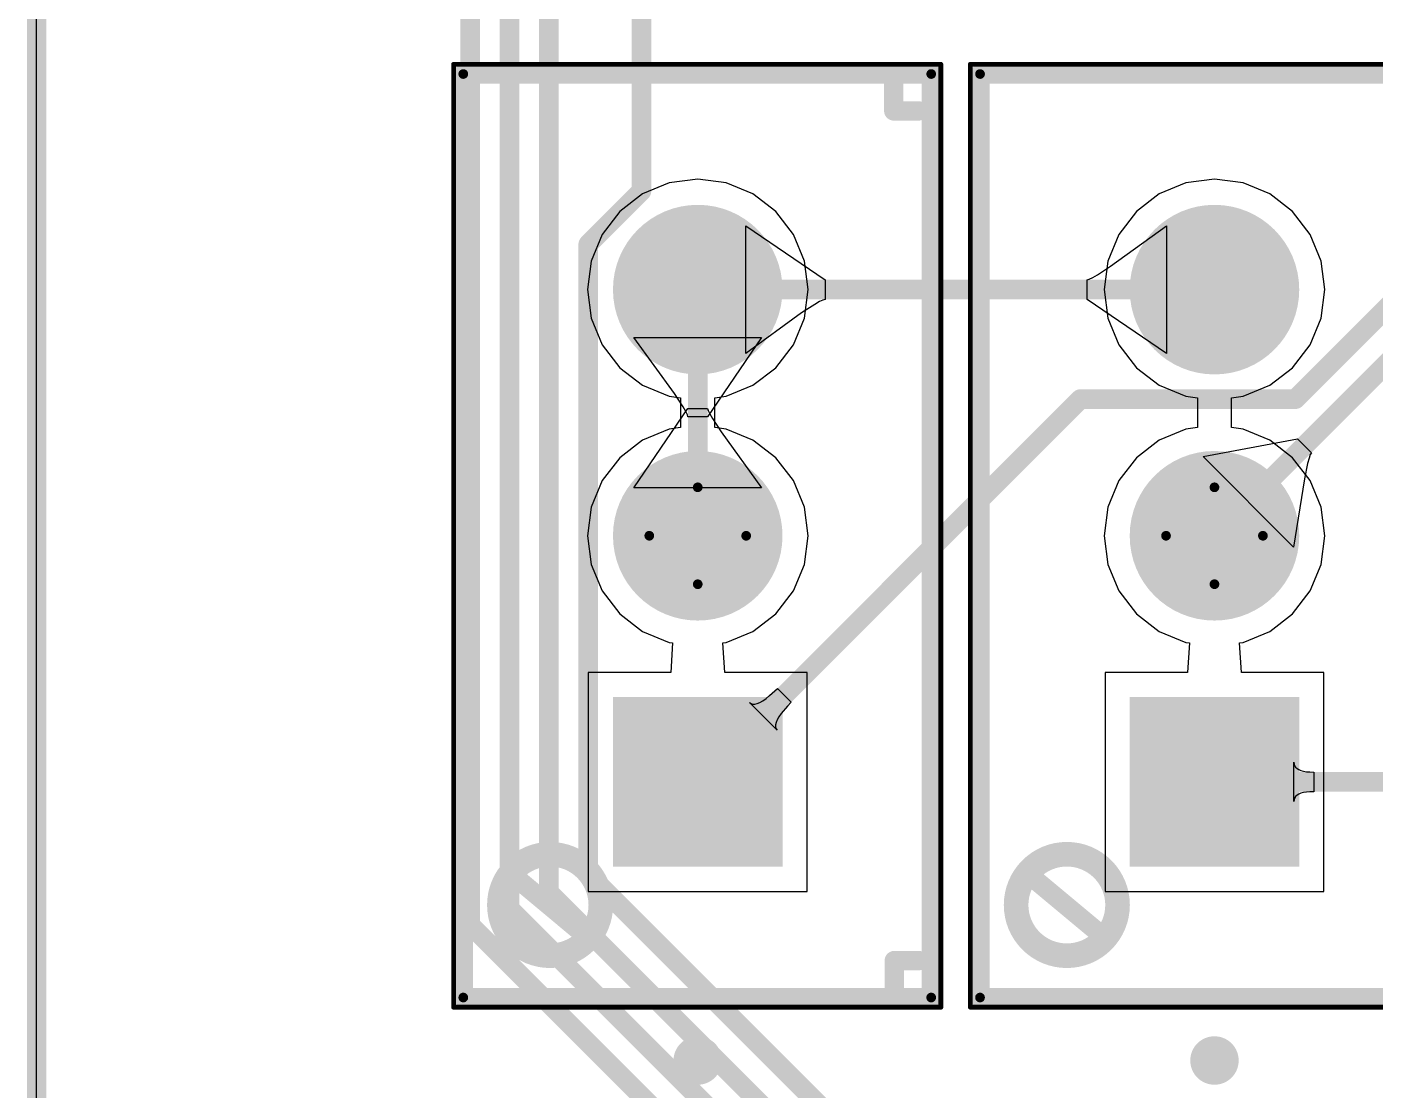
# Model space of a CAD drawing. Header units: inches. Extents: x -0.01 to 3.94, y -0.06 to 4.68.
# Drawn here: x -0.004 to 0.544, y 2.701 to 3.133 of the extents above; entities that cross this region are included whole.
import ezdxf

# ---------------------------------------------------------------- set-up
doc = ezdxf.new("R2010")
doc.units = ezdxf.units.IN
doc.header["$MEASUREMENT"] = 0
for name, color, linetype in [('Board outline', 6, 'Continuous'), ('Bottom Layer', 5, 'Continuous'), ('Bottom Solder', 6, 'Continuous'), ('Int1 -GND)', 16, 'Continuous'), ('Int2 -PWR)', 76, 'Continuous'), ('Multi-Layer', 9, 'Continuous'), ('Pad Holes', 156, 'Continuous'), ('Top 3D Body', 56, 'Continuous'), ('Top Courtyard', 56, 'Continuous'), ('Top Layer', 1, 'Continuous'), ('Top Overlay', 2, 'Continuous'), ('Top Solder', 216, 'Continuous')]:
    doc.layers.add(name, color=color, linetype=linetype)

# ---------------------------------------------------------------- blocks, each defined once
blk = doc.blocks.new('F9540903_09ED_4909_856A_DED10E64451E_482')
at = {"layer": 'Bottom Layer'}
blk.add_hatch(color=5, dxfattribs=at).paths.add_polyline_path([(-0.1324805, 0.0324796), (-0.0675199, 0.0324796), (-0.0675199, -0.032481), (-0.1324805, -0.032481)])
h = blk.add_hatch(color=5, dxfattribs=at)
edge = h.paths.add_edge_path()
edge.add_arc((-2e-07, -7e-07), 0.0324803, 0, 360)
h = blk.add_hatch(color=5, dxfattribs=at)
edge = h.paths.add_edge_path()
edge.add_arc((0.0999998, -7e-07), 0.0324803, 0, 360)
at = {"layer": 'Bottom Solder'}
blk.add_hatch(color=6, dxfattribs=at).paths.add_polyline_path([(-0.134449, 0.0344481), (-0.0655514, 0.0344481), (-0.0655514, -0.0344495), (-0.134449, -0.0344495)])
h = blk.add_hatch(color=6, dxfattribs=at)
edge = h.paths.add_edge_path()
edge.add_arc((-2e-07, -7e-07), 0.0344488, 0, 360)
h = blk.add_hatch(color=6, dxfattribs=at)
edge = h.paths.add_edge_path()
edge.add_arc((0.0999998, -7e-07), 0.0344488, 0, 360)
at = {"layer": 'Int1 -GND)'}
blk.add_hatch(color=7, dxfattribs=at).paths.add_polyline_path([(-0.1324805, 0.0324796), (-0.0675199, 0.0324796), (-0.0675199, -0.032481), (-0.1324805, -0.032481)])
h = blk.add_hatch(color=7, dxfattribs=at)
edge = h.paths.add_edge_path()
edge.add_arc((-2e-07, -7e-07), 0.0324803, 0, 360)
h = blk.add_hatch(color=7, dxfattribs=at)
edge = h.paths.add_edge_path()
edge.add_arc((0.0999998, -7e-07), 0.0324803, 0, 360)
at = {"layer": 'Int2 -PWR)'}
blk.add_hatch(color=7, dxfattribs=at).paths.add_polyline_path([(-0.1324805, 0.0324796), (-0.0675199, 0.0324796), (-0.0675199, -0.032481), (-0.1324805, -0.032481)])
h = blk.add_hatch(color=7, dxfattribs=at)
edge = h.paths.add_edge_path()
edge.add_arc((-2e-07, -7e-07), 0.0324803, 0, 360)
h = blk.add_hatch(color=7, dxfattribs=at)
edge = h.paths.add_edge_path()
edge.add_arc((0.0999998, -7e-07), 0.0324803, 0, 360)
at = {"layer": 'Multi-Layer'}
blk.add_hatch(color=9, dxfattribs=at).paths.add_polyline_path([(-0.1324805, 0.0324796), (-0.0675199, 0.0324796), (-0.0675199, -0.032481), (-0.1324805, -0.032481)])
h = blk.add_hatch(color=9, dxfattribs=at)
edge = h.paths.add_edge_path()
edge.add_arc((-2e-07, -7e-07), 0.0324803, 0, 360)
h = blk.add_hatch(color=9, dxfattribs=at)
edge = h.paths.add_edge_path()
edge.add_arc((0.0999998, -7e-07), 0.0324803, 0, 360)
at = {"layer": 'Pad Holes'}
h = blk.add_hatch(color=7, dxfattribs=at)
edge = h.paths.add_edge_path()
edge.add_arc((-0.1000002, -7e-07), 0.015748, 0, 360)
h = blk.add_hatch(color=7, dxfattribs=at)
edge = h.paths.add_edge_path()
edge.add_arc((-2e-07, -7e-07), 0.015748, 0, 360)
h = blk.add_hatch(color=7, dxfattribs=at)
edge = h.paths.add_edge_path()
edge.add_arc((0.0999998, -7e-07), 0.015748, 0, 360)
at = {"layer": 'Top Layer'}
blk.add_hatch(color=1, dxfattribs=at).paths.add_polyline_path([(-0.1324805, 0.0324796), (-0.0675199, 0.0324796), (-0.0675199, -0.032481), (-0.1324805, -0.032481)])
h = blk.add_hatch(color=1, dxfattribs=at)
edge = h.paths.add_edge_path()
edge.add_arc((-2e-07, -7e-07), 0.0324803, 0, 360)
h = blk.add_hatch(color=1, dxfattribs=at)
edge = h.paths.add_edge_path()
edge.add_arc((0.0999998, -7e-07), 0.0324803, 0, 360)
at = {"layer": 'Top Solder'}
blk.add_hatch(color=216, dxfattribs=at).paths.add_polyline_path([(-0.134449, 0.0344481), (-0.0655514, 0.0344481), (-0.0655514, -0.0344495), (-0.134449, -0.0344495)])
h = blk.add_hatch(color=216, dxfattribs=at)
edge = h.paths.add_edge_path()
edge.add_arc((-2e-07, -7e-07), 0.0344488, 0, 360)
h = blk.add_hatch(color=216, dxfattribs=at)
edge = h.paths.add_edge_path()
edge.add_arc((0.0999998, -7e-07), 0.0344488, 0, 360)
at = {"layer": 'Top 3D Body'}
for points in [[(-0.1875982, 0.0952753, 0.003937, 0.003937, 0), (0.1875978, 0.0952753, 0.003937, 0.003937, 0)], [(-0.1875982, 0.0952753, 0.003937, 0.003937, 0), (-0.1875982, -0.0948827, 0.003937, 0.003937, 0)], [(0.1875978, 0.0952753, 0.003937, 0.003937, 0), (0.1875978, -0.0948827, 0.003937, 0.003937, 0)], [(-0.1875982, -0.0948827, 0.003937, 0.003937, 0), (0.1875978, -0.0948827, 0.003937, 0.003937, 0)]]:
    blk.add_lwpolyline(points, format="xyseb", dxfattribs=at)
for points in [[(-0.1885824, 0.0952753, 0.0019685, 0.0019685, 1), (-0.186614, 0.0952753, 0.0019685, 0.0019685, 1)], [(-0.1885824, 0.0952753, 0.0019685, 0.0019685, 1), (-0.186614, 0.0952753, 0.0019685, 0.0019685, 1)], [(0.1866136, 0.0952753, 0.0019685, 0.0019685, 1), (0.188582, 0.0952753, 0.0019685, 0.0019685, 1)], [(0.1866136, 0.0952753, 0.0019685, 0.0019685, 1), (0.188582, 0.0952753, 0.0019685, 0.0019685, 1)], [(-0.1885824, -0.0948827, 0.0019685, 0.0019685, 1), (-0.186614, -0.0948827, 0.0019685, 0.0019685, 1)], [(-0.1885824, -0.0948827, 0.0019685, 0.0019685, 1), (-0.186614, -0.0948827, 0.0019685, 0.0019685, 1)], [(0.1866136, -0.0948827, 0.0019685, 0.0019685, 1), (0.188582, -0.0948827, 0.0019685, 0.0019685, 1)], [(0.1866136, -0.0948827, 0.0019685, 0.0019685, 1), (0.188582, -0.0948827, 0.0019685, 0.0019685, 1)]]:
    blk.add_lwpolyline(points, format="xyseb", close=True, dxfattribs=at)
at = {"layer": 'Top Courtyard'}
for points in [[(-0.1915362, 0.0992133, 0.0019685, 0.0019685, 0), (0.1915358, 0.0992133, 0.0019685, 0.0019685, 0)], [(-0.1915362, 0.0992133, 0.0019685, 0.0019685, 0), (-0.1915362, -0.0988187, 0.0019685, 0.0019685, 0)], [(0.1915358, 0.0992133, 0.0019685, 0.0019685, 0), (0.1915358, -0.0988187, 0.0019685, 0.0019685, 0)], [(-2e-07, 0.0196853, 0.003937, 0.003937, 0), (-2e-07, -0.0196847, 0.003937, 0.003937, 0)], [(-0.0196842, -7e-07, 0.003937, 0.003937, 0), (0.0196858, -7e-07, 0.003937, 0.003937, 0)], [(-0.1915362, -0.0988187, 0.0019685, 0.0019685, 0), (0.1915358, -0.0988187, 0.0019685, 0.0019685, 0)]]:
    blk.add_lwpolyline(points, format="xyseb", dxfattribs=at)
for points in [[(-0.1920283, 0.0992133, 0.0009842, 0.0009842, 1), (-0.1910441, 0.0992133, 0.0009842, 0.0009842, 1)], [(-0.1920283, 0.0992133, 0.0009842, 0.0009842, 1), (-0.1910441, 0.0992133, 0.0009842, 0.0009842, 1)], [(0.1910437, 0.0992133, 0.0009842, 0.0009842, 1), (0.1920279, 0.0992133, 0.0009842, 0.0009842, 1)], [(0.1910437, 0.0992133, 0.0009842, 0.0009842, 1), (0.1920279, 0.0992133, 0.0009842, 0.0009842, 1)], [(-0.0009844, 0.0196853, 0.0019685, 0.0019685, 1), (0.000984, 0.0196853, 0.0019685, 0.0019685, 1)], [(-0.0206684, -7e-07, 0.0019685, 0.0019685, 1), (-0.0187, -7e-07, 0.0019685, 0.0019685, 1)], [(0.0187016, -7e-07, 0.0019685, 0.0019685, 1), (0.02067, -7e-07, 0.0019685, 0.0019685, 1)], [(-0.0009844, -0.0196847, 0.0019685, 0.0019685, 1), (0.000984, -0.0196847, 0.0019685, 0.0019685, 1)], [(-0.1920283, -0.0988187, 0.0009842, 0.0009842, 1), (-0.1910441, -0.0988187, 0.0009842, 0.0009842, 1)], [(-0.1920283, -0.0988187, 0.0009842, 0.0009842, 1), (-0.1910441, -0.0988187, 0.0009842, 0.0009842, 1)], [(0.1910437, -0.0988187, 0.0009842, 0.0009842, 1), (0.1920279, -0.0988187, 0.0009842, 0.0009842, 1)], [(0.1910437, -0.0988187, 0.0009842, 0.0009842, 1), (0.1920279, -0.0988187, 0.0009842, 0.0009842, 1)]]:
    blk.add_lwpolyline(points, format="xyseb", close=True, dxfattribs=at)
at = {"layer": 'Top Overlay'}
for points in [[(-0.1875982, 0.0952753, 0.007874, 0.007874, 0), (-0.1875982, -0.0948827, 0.007874, 0.007874, 0)], [(-0.1875982, 0.0952753, 0.007874, 0.007874, 0), (0.1875978, 0.0952753, 0.007874, 0.007874, 0)], [(0.1875978, 0.0952753, 0.007874, 0.007874, 0), (0.1875978, -0.0946847, 0.007874, 0.007874, 0)], [(-0.1380002, 0.0749993, 0.007874, 0.007874, 0), (-0.1630002, 0.0449993, 0.007874, 0.007874, 0)], [(-0.1875982, -0.0798827, 0.007874, 0.007874, 0), (-0.1725982, -0.0798827, 0.007874, 0.007874, 0)], [(-0.1875982, -0.0798827, 0.007874, 0.007874, 0), (-0.1875982, -0.0948827, 0.007874, 0.007874, 0)], [(-0.1725982, -0.0798827, 0.007874, 0.007874, 0), (-0.1725982, -0.0898827, 0.007874, 0.007874, 0)], [(0.1725978, -0.0796847, 0.007874, 0.007874, 0), (0.1725978, -0.0896847, 0.007874, 0.007874, 0)], [(0.1725978, -0.0796847, 0.007874, 0.007874, 0), (0.1875978, -0.0796847, 0.007874, 0.007874, 0)], [(0.1875978, -0.0796847, 0.007874, 0.007874, 0), (0.1875978, -0.0946847, 0.007874, 0.007874, 0)], [(-0.1875982, -0.0948827, 0.007874, 0.007874, 0), (0.1875978, -0.0948827, 0.007874, 0.007874, 0)]]:
    blk.add_lwpolyline(points, format="xyseb", dxfattribs=at)
for points in [[(-0.1895667, 0.0952753, 0.003937, 0.003937, 1), (-0.1856297, 0.0952753, 0.003937, 0.003937, 1)], [(-0.1895667, 0.0952753, 0.003937, 0.003937, 1), (-0.1856297, 0.0952753, 0.003937, 0.003937, 1)], [(0.1856293, 0.0952753, 0.003937, 0.003937, 1), (0.1895663, 0.0952753, 0.003937, 0.003937, 1)], [(0.1856293, 0.0952753, 0.003937, 0.003937, 1), (0.1895663, 0.0952753, 0.003937, 0.003937, 1)], [(-0.1293845, 0.06, 0.01, 0.01, 1), (-0.1706155, 0.06, 0.01, 0.01, 1)], [(-0.1399687, 0.0749993, 0.003937, 0.003937, 1), (-0.1360317, 0.0749993, 0.003937, 0.003937, 1)], [(-0.1731155, 0.06, 0.005, 0.005, 1), (-0.1681155, 0.06, 0.005, 0.005, 1)], [(-0.1318845, 0.06, 0.005, 0.005, 1), (-0.1268845, 0.06, 0.005, 0.005, 1)], [(-0.1649687, 0.0449993, 0.003937, 0.003937, 1), (-0.1610317, 0.0449993, 0.003937, 0.003937, 1)], [(-0.2082676, 0, 0.0098425, 0.0098425, 1), (-0.2181102, 0, 0.0098425, 0.0098425, 1)], [(-0.2205708, 0, 0.0049212, 0.0049212, 1), (-0.2156496, 0, 0.0049212, 0.0049212, 1)], [(-0.2107282, 0, 0.0049212, 0.0049212, 1), (-0.205807, 0, 0.0049212, 0.0049212, 1)], [(-0.1895667, -0.0798827, 0.003937, 0.003937, 1), (-0.1856297, -0.0798827, 0.003937, 0.003937, 1)], [(-0.1895667, -0.0798827, 0.003937, 0.003937, 1), (-0.1856297, -0.0798827, 0.003937, 0.003937, 1)], [(-0.1745667, -0.0798827, 0.003937, 0.003937, 1), (-0.1706297, -0.0798827, 0.003937, 0.003937, 1)], [(-0.1745667, -0.0798827, 0.003937, 0.003937, 1), (-0.1706297, -0.0798827, 0.003937, 0.003937, 1)], [(0.1706293, -0.0796847, 0.003937, 0.003937, 1), (0.1745663, -0.0796847, 0.003937, 0.003937, 1)], [(0.1706293, -0.0796847, 0.003937, 0.003937, 1), (0.1745663, -0.0796847, 0.003937, 0.003937, 1)], [(0.1856293, -0.0796847, 0.003937, 0.003937, 1), (0.1895663, -0.0796847, 0.003937, 0.003937, 1)], [(0.1856293, -0.0796847, 0.003937, 0.003937, 1), (0.1895663, -0.0796847, 0.003937, 0.003937, 1)], [(-0.1745667, -0.0898827, 0.003937, 0.003937, 1), (-0.1706297, -0.0898827, 0.003937, 0.003937, 1)], [(0.1706293, -0.0896847, 0.003937, 0.003937, 1), (0.1745663, -0.0896847, 0.003937, 0.003937, 1)], [(-0.1895667, -0.0948827, 0.003937, 0.003937, 1), (-0.1856297, -0.0948827, 0.003937, 0.003937, 1)], [(-0.1895667, -0.0948827, 0.003937, 0.003937, 1), (-0.1856297, -0.0948827, 0.003937, 0.003937, 1)], [(-0.1895667, -0.0948827, 0.003937, 0.003937, 1), (-0.1856297, -0.0948827, 0.003937, 0.003937, 1)], [(0.1856293, -0.0946847, 0.003937, 0.003937, 1), (0.1895663, -0.0946847, 0.003937, 0.003937, 1)], [(0.1856293, -0.0946847, 0.003937, 0.003937, 1), (0.1895663, -0.0946847, 0.003937, 0.003937, 1)], [(0.1856293, -0.0948827, 0.003937, 0.003937, 1), (0.1895663, -0.0948827, 0.003937, 0.003937, 1)]]:
    blk.add_lwpolyline(points, format="xyseb", close=True, dxfattribs=at)
blk = doc.blocks.new('F9540903_09ED_4909_856A_DED10E64451E_484')
at = {"layer": 'Bottom Layer'}
blk.add_hatch(color=5, dxfattribs=at).paths.add_polyline_path([(-0.1324805, 0.0324796), (-0.0675199, 0.0324796), (-0.0675199, -0.032481), (-0.1324805, -0.032481)])
h = blk.add_hatch(color=5, dxfattribs=at)
edge = h.paths.add_edge_path()
edge.add_arc((-2e-07, -7e-07), 0.0324803, 0, 360)
h = blk.add_hatch(color=5, dxfattribs=at)
edge = h.paths.add_edge_path()
edge.add_arc((0.0999998, -7e-07), 0.0324803, 0, 360)
at = {"layer": 'Bottom Solder'}
blk.add_hatch(color=6, dxfattribs=at).paths.add_polyline_path([(-0.134449, 0.0344481), (-0.0655514, 0.0344481), (-0.0655514, -0.0344495), (-0.134449, -0.0344495)])
h = blk.add_hatch(color=6, dxfattribs=at)
edge = h.paths.add_edge_path()
edge.add_arc((-2e-07, -7e-07), 0.0344488, 0, 360)
h = blk.add_hatch(color=6, dxfattribs=at)
edge = h.paths.add_edge_path()
edge.add_arc((0.0999998, -7e-07), 0.0344488, 0, 360)
at = {"layer": 'Int1 -GND)'}
blk.add_hatch(color=7, dxfattribs=at).paths.add_polyline_path([(-0.1324805, 0.0324796), (-0.0675199, 0.0324796), (-0.0675199, -0.032481), (-0.1324805, -0.032481)])
h = blk.add_hatch(color=7, dxfattribs=at)
edge = h.paths.add_edge_path()
edge.add_arc((-2e-07, -7e-07), 0.0324803, 0, 360)
h = blk.add_hatch(color=7, dxfattribs=at)
edge = h.paths.add_edge_path()
edge.add_arc((0.0999998, -7e-07), 0.0324803, 0, 360)
at = {"layer": 'Int2 -PWR)'}
blk.add_hatch(color=7, dxfattribs=at).paths.add_polyline_path([(-0.1324805, 0.0324796), (-0.0675199, 0.0324796), (-0.0675199, -0.032481), (-0.1324805, -0.032481)])
h = blk.add_hatch(color=7, dxfattribs=at)
edge = h.paths.add_edge_path()
edge.add_arc((-2e-07, -7e-07), 0.0324803, 0, 360)
h = blk.add_hatch(color=7, dxfattribs=at)
edge = h.paths.add_edge_path()
edge.add_arc((0.0999998, -7e-07), 0.0324803, 0, 360)
at = {"layer": 'Multi-Layer'}
blk.add_hatch(color=9, dxfattribs=at).paths.add_polyline_path([(-0.1324805, 0.0324796), (-0.0675199, 0.0324796), (-0.0675199, -0.032481), (-0.1324805, -0.032481)])
h = blk.add_hatch(color=9, dxfattribs=at)
edge = h.paths.add_edge_path()
edge.add_arc((-2e-07, -7e-07), 0.0324803, 0, 360)
h = blk.add_hatch(color=9, dxfattribs=at)
edge = h.paths.add_edge_path()
edge.add_arc((0.0999998, -7e-07), 0.0324803, 0, 360)
at = {"layer": 'Pad Holes'}
h = blk.add_hatch(color=7, dxfattribs=at)
edge = h.paths.add_edge_path()
edge.add_arc((-0.1000002, -7e-07), 0.015748, 0, 360)
h = blk.add_hatch(color=7, dxfattribs=at)
edge = h.paths.add_edge_path()
edge.add_arc((-2e-07, -7e-07), 0.015748, 0, 360)
h = blk.add_hatch(color=7, dxfattribs=at)
edge = h.paths.add_edge_path()
edge.add_arc((0.0999998, -7e-07), 0.015748, 0, 360)
at = {"layer": 'Top Layer'}
blk.add_hatch(color=1, dxfattribs=at).paths.add_polyline_path([(-0.1324805, 0.0324796), (-0.0675199, 0.0324796), (-0.0675199, -0.032481), (-0.1324805, -0.032481)])
h = blk.add_hatch(color=1, dxfattribs=at)
edge = h.paths.add_edge_path()
edge.add_arc((-2e-07, -7e-07), 0.0324803, 0, 360)
h = blk.add_hatch(color=1, dxfattribs=at)
edge = h.paths.add_edge_path()
edge.add_arc((0.0999998, -7e-07), 0.0324803, 0, 360)
at = {"layer": 'Top Solder'}
blk.add_hatch(color=216, dxfattribs=at).paths.add_polyline_path([(-0.134449, 0.0344481), (-0.0655514, 0.0344481), (-0.0655514, -0.0344495), (-0.134449, -0.0344495)])
h = blk.add_hatch(color=216, dxfattribs=at)
edge = h.paths.add_edge_path()
edge.add_arc((-2e-07, -7e-07), 0.0344488, 0, 360)
h = blk.add_hatch(color=216, dxfattribs=at)
edge = h.paths.add_edge_path()
edge.add_arc((0.0999998, -7e-07), 0.0344488, 0, 360)
at = {"layer": 'Top 3D Body'}
for points in [[(-0.1875982, 0.0952753, 0.003937, 0.003937, 0), (0.1875978, 0.0952753, 0.003937, 0.003937, 0)], [(-0.1875982, 0.0952753, 0.003937, 0.003937, 0), (-0.1875982, -0.0948827, 0.003937, 0.003937, 0)], [(0.1875978, 0.0952753, 0.003937, 0.003937, 0), (0.1875978, -0.0948827, 0.003937, 0.003937, 0)], [(-0.1875982, -0.0948827, 0.003937, 0.003937, 0), (0.1875978, -0.0948827, 0.003937, 0.003937, 0)]]:
    blk.add_lwpolyline(points, format="xyseb", dxfattribs=at)
for points in [[(-0.1885824, 0.0952753, 0.0019685, 0.0019685, 1), (-0.186614, 0.0952753, 0.0019685, 0.0019685, 1)], [(-0.1885824, 0.0952753, 0.0019685, 0.0019685, 1), (-0.186614, 0.0952753, 0.0019685, 0.0019685, 1)], [(0.1866136, 0.0952753, 0.0019685, 0.0019685, 1), (0.188582, 0.0952753, 0.0019685, 0.0019685, 1)], [(0.1866136, 0.0952753, 0.0019685, 0.0019685, 1), (0.188582, 0.0952753, 0.0019685, 0.0019685, 1)], [(-0.1885824, -0.0948827, 0.0019685, 0.0019685, 1), (-0.186614, -0.0948827, 0.0019685, 0.0019685, 1)], [(-0.1885824, -0.0948827, 0.0019685, 0.0019685, 1), (-0.186614, -0.0948827, 0.0019685, 0.0019685, 1)], [(0.1866136, -0.0948827, 0.0019685, 0.0019685, 1), (0.188582, -0.0948827, 0.0019685, 0.0019685, 1)], [(0.1866136, -0.0948827, 0.0019685, 0.0019685, 1), (0.188582, -0.0948827, 0.0019685, 0.0019685, 1)]]:
    blk.add_lwpolyline(points, format="xyseb", close=True, dxfattribs=at)
at = {"layer": 'Top Courtyard'}
for points in [[(-0.1915362, 0.0992133, 0.0019685, 0.0019685, 0), (0.1915358, 0.0992133, 0.0019685, 0.0019685, 0)], [(-0.1915362, 0.0992133, 0.0019685, 0.0019685, 0), (-0.1915362, -0.0988187, 0.0019685, 0.0019685, 0)], [(0.1915358, 0.0992133, 0.0019685, 0.0019685, 0), (0.1915358, -0.0988187, 0.0019685, 0.0019685, 0)], [(-2e-07, 0.0196853, 0.003937, 0.003937, 0), (-2e-07, -0.0196847, 0.003937, 0.003937, 0)], [(-0.0196842, -7e-07, 0.003937, 0.003937, 0), (0.0196858, -7e-07, 0.003937, 0.003937, 0)], [(-0.1915362, -0.0988187, 0.0019685, 0.0019685, 0), (0.1915358, -0.0988187, 0.0019685, 0.0019685, 0)]]:
    blk.add_lwpolyline(points, format="xyseb", dxfattribs=at)
for points in [[(-0.1920283, 0.0992133, 0.0009842, 0.0009842, 1), (-0.1910441, 0.0992133, 0.0009842, 0.0009842, 1)], [(-0.1920283, 0.0992133, 0.0009842, 0.0009842, 1), (-0.1910441, 0.0992133, 0.0009842, 0.0009842, 1)], [(0.1910437, 0.0992133, 0.0009842, 0.0009842, 1), (0.1920279, 0.0992133, 0.0009842, 0.0009842, 1)], [(0.1910437, 0.0992133, 0.0009842, 0.0009842, 1), (0.1920279, 0.0992133, 0.0009842, 0.0009842, 1)], [(-0.0009844, 0.0196853, 0.0019685, 0.0019685, 1), (0.000984, 0.0196853, 0.0019685, 0.0019685, 1)], [(-0.0206684, -7e-07, 0.0019685, 0.0019685, 1), (-0.0187, -7e-07, 0.0019685, 0.0019685, 1)], [(0.0187016, -7e-07, 0.0019685, 0.0019685, 1), (0.02067, -7e-07, 0.0019685, 0.0019685, 1)], [(-0.0009844, -0.0196847, 0.0019685, 0.0019685, 1), (0.000984, -0.0196847, 0.0019685, 0.0019685, 1)], [(-0.1920283, -0.0988187, 0.0009842, 0.0009842, 1), (-0.1910441, -0.0988187, 0.0009842, 0.0009842, 1)], [(-0.1920283, -0.0988187, 0.0009842, 0.0009842, 1), (-0.1910441, -0.0988187, 0.0009842, 0.0009842, 1)], [(0.1910437, -0.0988187, 0.0009842, 0.0009842, 1), (0.1920279, -0.0988187, 0.0009842, 0.0009842, 1)], [(0.1910437, -0.0988187, 0.0009842, 0.0009842, 1), (0.1920279, -0.0988187, 0.0009842, 0.0009842, 1)]]:
    blk.add_lwpolyline(points, format="xyseb", close=True, dxfattribs=at)
at = {"layer": 'Top Overlay'}
for points in [[(-0.1875982, 0.0952753, 0.007874, 0.007874, 0), (-0.1875982, -0.0948827, 0.007874, 0.007874, 0)], [(-0.1875982, 0.0952753, 0.007874, 0.007874, 0), (0.1875978, 0.0952753, 0.007874, 0.007874, 0)], [(0.1875978, 0.0952753, 0.007874, 0.007874, 0), (0.1875978, -0.0946847, 0.007874, 0.007874, 0)], [(-0.1380002, 0.0749993, 0.007874, 0.007874, 0), (-0.1630002, 0.0449993, 0.007874, 0.007874, 0)], [(-0.1875982, -0.0798827, 0.007874, 0.007874, 0), (-0.1725982, -0.0798827, 0.007874, 0.007874, 0)], [(-0.1875982, -0.0798827, 0.007874, 0.007874, 0), (-0.1875982, -0.0948827, 0.007874, 0.007874, 0)], [(-0.1725982, -0.0798827, 0.007874, 0.007874, 0), (-0.1725982, -0.0898827, 0.007874, 0.007874, 0)], [(0.1725978, -0.0796847, 0.007874, 0.007874, 0), (0.1725978, -0.0896847, 0.007874, 0.007874, 0)], [(0.1725978, -0.0796847, 0.007874, 0.007874, 0), (0.1875978, -0.0796847, 0.007874, 0.007874, 0)], [(0.1875978, -0.0796847, 0.007874, 0.007874, 0), (0.1875978, -0.0946847, 0.007874, 0.007874, 0)], [(-0.1875982, -0.0948827, 0.007874, 0.007874, 0), (0.1875978, -0.0948827, 0.007874, 0.007874, 0)]]:
    blk.add_lwpolyline(points, format="xyseb", dxfattribs=at)
for points in [[(-0.1895667, 0.0952753, 0.003937, 0.003937, 1), (-0.1856297, 0.0952753, 0.003937, 0.003937, 1)], [(-0.1895667, 0.0952753, 0.003937, 0.003937, 1), (-0.1856297, 0.0952753, 0.003937, 0.003937, 1)], [(0.1856293, 0.0952753, 0.003937, 0.003937, 1), (0.1895663, 0.0952753, 0.003937, 0.003937, 1)], [(0.1856293, 0.0952753, 0.003937, 0.003937, 1), (0.1895663, 0.0952753, 0.003937, 0.003937, 1)], [(-0.1293845, 0.06, 0.01, 0.01, 1), (-0.1706155, 0.06, 0.01, 0.01, 1)], [(-0.1399687, 0.0749993, 0.003937, 0.003937, 1), (-0.1360317, 0.0749993, 0.003937, 0.003937, 1)], [(-0.1731155, 0.06, 0.005, 0.005, 1), (-0.1681155, 0.06, 0.005, 0.005, 1)], [(-0.1318845, 0.06, 0.005, 0.005, 1), (-0.1268845, 0.06, 0.005, 0.005, 1)], [(-0.1649687, 0.0449993, 0.003937, 0.003937, 1), (-0.1610317, 0.0449993, 0.003937, 0.003937, 1)], [(-0.2082676, 0, 0.0098425, 0.0098425, 1), (-0.2181102, 0, 0.0098425, 0.0098425, 1)], [(-0.2205708, 0, 0.0049212, 0.0049212, 1), (-0.2156496, 0, 0.0049212, 0.0049212, 1)], [(-0.2107282, 0, 0.0049212, 0.0049212, 1), (-0.205807, 0, 0.0049212, 0.0049212, 1)], [(-0.1895667, -0.0798827, 0.003937, 0.003937, 1), (-0.1856297, -0.0798827, 0.003937, 0.003937, 1)], [(-0.1895667, -0.0798827, 0.003937, 0.003937, 1), (-0.1856297, -0.0798827, 0.003937, 0.003937, 1)], [(-0.1745667, -0.0798827, 0.003937, 0.003937, 1), (-0.1706297, -0.0798827, 0.003937, 0.003937, 1)], [(-0.1745667, -0.0798827, 0.003937, 0.003937, 1), (-0.1706297, -0.0798827, 0.003937, 0.003937, 1)], [(0.1706293, -0.0796847, 0.003937, 0.003937, 1), (0.1745663, -0.0796847, 0.003937, 0.003937, 1)], [(0.1706293, -0.0796847, 0.003937, 0.003937, 1), (0.1745663, -0.0796847, 0.003937, 0.003937, 1)], [(0.1856293, -0.0796847, 0.003937, 0.003937, 1), (0.1895663, -0.0796847, 0.003937, 0.003937, 1)], [(0.1856293, -0.0796847, 0.003937, 0.003937, 1), (0.1895663, -0.0796847, 0.003937, 0.003937, 1)], [(-0.1745667, -0.0898827, 0.003937, 0.003937, 1), (-0.1706297, -0.0898827, 0.003937, 0.003937, 1)], [(0.1706293, -0.0896847, 0.003937, 0.003937, 1), (0.1745663, -0.0896847, 0.003937, 0.003937, 1)], [(-0.1895667, -0.0948827, 0.003937, 0.003937, 1), (-0.1856297, -0.0948827, 0.003937, 0.003937, 1)], [(-0.1895667, -0.0948827, 0.003937, 0.003937, 1), (-0.1856297, -0.0948827, 0.003937, 0.003937, 1)], [(-0.1895667, -0.0948827, 0.003937, 0.003937, 1), (-0.1856297, -0.0948827, 0.003937, 0.003937, 1)], [(0.1856293, -0.0946847, 0.003937, 0.003937, 1), (0.1895663, -0.0946847, 0.003937, 0.003937, 1)], [(0.1856293, -0.0946847, 0.003937, 0.003937, 1), (0.1895663, -0.0946847, 0.003937, 0.003937, 1)], [(0.1856293, -0.0948827, 0.003937, 0.003937, 1), (0.1895663, -0.0948827, 0.003937, 0.003937, 1)]]:
    blk.add_lwpolyline(points, format="xyseb", close=True, dxfattribs=at)

msp = doc.modelspace()

# ---------------------------------------------------------------- linework, layer by layer
at = {"layer": 'Board outline'}
msp.add_lwpolyline([(-1e-07, 1e-07, 0.007874, 0.007874, 0), (-1e-07, 4.6259841, 0.007874, 0.007874, 0)], format="xyseb", dxfattribs=at)
at = {"layer": 'Int1 -GND)'}
for p, q in [((0, 0), (0, 4.6259843)), ((0.2570502, 3.0699495), (0.2462299, 3.0654676)), ((0.2686619, 3.0714782), (0.2570502, 3.0699495)), ((0.2802736, 3.0699495), (0.2686619, 3.0714782)), ((0.2910939, 3.0654676), (0.2802736, 3.0699495)), ((0.4670502, 3.0699495), (0.4562299, 3.0654676)), ((0.4786619, 3.0714782), (0.4670502, 3.0699495)), ((0.4902736, 3.0699495), (0.4786619, 3.0714782)), ((0.5010939, 3.0654676), (0.4902736, 3.0699495)), ((0.2462299, 3.0654676), (0.2369382, 3.0583378)), ((0.3003856, 3.0583378), (0.2910939, 3.0654676)), ((0.4562299, 3.0654676), (0.4469382, 3.0583378)), ((0.5103856, 3.0583378), (0.5010939, 3.0654676)), ((0.2369382, 3.0583378), (0.2298084, 3.0490461)), ((0.3075154, 3.0490461), (0.3003856, 3.0583378)), ((0.4469382, 3.0583378), (0.4398084, 3.0490461)), ((0.5175154, 3.0490461), (0.5103856, 3.0583378)), ((0.2298084, 3.0490461), (0.2253265, 3.0382258)), ((0.3119973, 3.0382258), (0.3075154, 3.0490461)), ((0.4398084, 3.0490461), (0.4353265, 3.0382258)), ((0.5219973, 3.0382258), (0.5175154, 3.0490461)), ((0.2253265, 3.0382258), (0.2237978, 3.0266141)), ((0.313526, 3.0266141), (0.3119973, 3.0382258)), ((0.4353265, 3.0382258), (0.4337978, 3.0266141)), ((0.523526, 3.0266141), (0.5219973, 3.0382258)), ((0.2237978, 3.0266141), (0.2253265, 3.0150024)), ((0.3119973, 3.0150024), (0.313526, 3.0266141)), ((0.4337978, 3.0266141), (0.4353265, 3.0150024)), ((0.5219973, 3.0150024), (0.523526, 3.0266141)), ((0.2253265, 3.0150024), (0.2298084, 3.0041821)), ((0.3075154, 3.0041821), (0.3119973, 3.0150024)), ((0.4353265, 3.0150024), (0.4398084, 3.0041821)), ((0.5175154, 3.0041821), (0.5219973, 3.0150024)), ((0.2298084, 3.0041821), (0.2369382, 2.9948904)), ((0.3003856, 2.9948904), (0.3075154, 3.0041821)), ((0.4398084, 3.0041821), (0.4469382, 2.9948904)), ((0.5103856, 2.9948904), (0.5175154, 3.0041821)), ((0.2369382, 2.9948904), (0.2462299, 2.9877606)), ((0.2910939, 2.9877606), (0.3003856, 2.9948904)), ((0.4469382, 2.9948904), (0.4562299, 2.9877606)), ((0.5010939, 2.9877606), (0.5103856, 2.9948904)), ((0.2462299, 2.9877606), (0.2570502, 2.9832787)), ((0.2802736, 2.9832787), (0.2910939, 2.9877606)), ((0.4562299, 2.9877606), (0.4670502, 2.9832787)), ((0.4902736, 2.9832787), (0.5010939, 2.9877606)), ((0.2570502, 2.9832787), (0.261705, 2.9826659)), ((0.261705, 2.9826659), (0.261705, 2.9705623)), ((0.2756188, 2.9826659), (0.2802736, 2.9832787)), ((0.2756188, 2.9705623), (0.2756188, 2.9826659)), ((0.4670502, 2.9832787), (0.471705, 2.9826659)), ((0.471705, 2.9826659), (0.471705, 2.9705623)), ((0.4856188, 2.9826659), (0.4902736, 2.9832787)), ((0.4856188, 2.9705623), (0.4856188, 2.9826659)), ((0.2570502, 2.9699495), (0.2462299, 2.9654676)), ((0.261705, 2.9705623), (0.2570502, 2.9699495)), ((0.2802736, 2.9699495), (0.2756188, 2.9705623)), ((0.2910939, 2.9654676), (0.2802736, 2.9699495)), ((0.4670502, 2.9699495), (0.4562299, 2.9654676)), ((0.471705, 2.9705623), (0.4670502, 2.9699495)), ((0.4902736, 2.9699495), (0.4856188, 2.9705623)), ((0.5010939, 2.9654676), (0.4902736, 2.9699495)), ((0.2462299, 2.9654676), (0.2369382, 2.9583378)), ((0.3003856, 2.9583378), (0.2910939, 2.9654676)), ((0.4562299, 2.9654676), (0.4469382, 2.9583378)), ((0.5103856, 2.9583378), (0.5010939, 2.9654676)), ((0.2369382, 2.9583378), (0.2298084, 2.9490461)), ((0.3075154, 2.9490461), (0.3003856, 2.9583378)), ((0.4469382, 2.9583378), (0.4398084, 2.9490461)), ((0.5175154, 2.9490461), (0.5103856, 2.9583378)), ((0.2298084, 2.9490461), (0.2253265, 2.9382258)), ((0.3119973, 2.9382258), (0.3075154, 2.9490461)), ((0.4398084, 2.9490461), (0.4353265, 2.9382258)), ((0.5219973, 2.9382258), (0.5175154, 2.9490461)), ((0.2253265, 2.9382258), (0.2237978, 2.9266141)), ((0.313526, 2.9266141), (0.3119973, 2.9382258)), ((0.4353265, 2.9382258), (0.4337978, 2.9266141)), ((0.523526, 2.9266141), (0.5219973, 2.9382258)), ((0.2237978, 2.9266141), (0.2253265, 2.9150024)), ((0.3119973, 2.9150024), (0.313526, 2.9266141)), ((0.4337978, 2.9266141), (0.4353265, 2.9150024)), ((0.5219973, 2.9150024), (0.523526, 2.9266141)), ((0.2253265, 2.9150024), (0.2298084, 2.9041821)), ((0.3075154, 2.9041821), (0.3119973, 2.9150024)), ((0.4353265, 2.9150024), (0.4398084, 2.9041821)), ((0.5175154, 2.9041821), (0.5219973, 2.9150024)), ((0.2298084, 2.9041821), (0.2369382, 2.8948904)), ((0.3003856, 2.8948904), (0.3075154, 2.9041821)), ((0.4398084, 2.9041821), (0.4469382, 2.8948904)), ((0.5103856, 2.8948904), (0.5175154, 2.9041821)), ((0.2369382, 2.8948904), (0.2462299, 2.8877606)), ((0.2910939, 2.8877606), (0.3003856, 2.8948904)), ((0.4469382, 2.8948904), (0.4562299, 2.8877606)), ((0.5010939, 2.8877606), (0.5103856, 2.8948904)), ((0.2462299, 2.8877606), (0.2570502, 2.8832787)), ((0.2802736, 2.8832787), (0.2910939, 2.8877606)), ((0.4562299, 2.8877606), (0.4670502, 2.8832787)), ((0.4902736, 2.8832787), (0.5010939, 2.8877606)), ((0.2570502, 2.8832787), (0.25845, 2.8830944)), ((0.25845, 2.8830944), (0.2576635, 2.8710944)), ((0.2788738, 2.8830944), (0.2802736, 2.8832787)), ((0.2796603, 2.8710944), (0.2788738, 2.8830944)), ((0.4670502, 2.8832787), (0.46845, 2.8830944)), ((0.46845, 2.8830944), (0.4676635, 2.8710944)), ((0.4888738, 2.8830944), (0.4902736, 2.8832787)), ((0.4896603, 2.8710944), (0.4888738, 2.8830944)), ((0.2576635, 2.8710944), (0.2241816, 2.8710944)), ((0.2241816, 2.8710944), (0.2241816, 2.7821338)), ((0.3131422, 2.8710944), (0.2796603, 2.8710944)), ((0.3131422, 2.7821338), (0.3131422, 2.8710944)), ((0.4676635, 2.8710944), (0.4341816, 2.8710944)), ((0.4341816, 2.8710944), (0.4341816, 2.7821338)), ((0.5231422, 2.8710944), (0.4896603, 2.8710944)), ((0.5231422, 2.7821338), (0.5231422, 2.8710944)), ((0.2241816, 2.7821338), (0.3131422, 2.7821338)), ((0.4341816, 2.7821338), (0.5231422, 2.7821338))]:
    msp.add_line(p, q, dxfattribs=at)
at = {"layer": 'Int2 -PWR)'}
for p, q in [((0, 0), (0, 4.6259843)), ((0.2570502, 3.0699495), (0.2462299, 3.0654676)), ((0.2686619, 3.0714782), (0.2570502, 3.0699495)), ((0.2802736, 3.0699495), (0.2686619, 3.0714782)), ((0.2910939, 3.0654676), (0.2802736, 3.0699495)), ((0.4670502, 3.0699495), (0.4562299, 3.0654676)), ((0.4786619, 3.0714782), (0.4670502, 3.0699495)), ((0.4902736, 3.0699495), (0.4786619, 3.0714782)), ((0.5010939, 3.0654676), (0.4902736, 3.0699495)), ((0.2462299, 3.0654676), (0.2369382, 3.0583378)), ((0.3003856, 3.0583378), (0.2910939, 3.0654676)), ((0.4562299, 3.0654676), (0.4469382, 3.0583378)), ((0.5103856, 3.0583378), (0.5010939, 3.0654676)), ((0.2369382, 3.0583378), (0.2298084, 3.0490461)), ((0.3075154, 3.0490461), (0.3003856, 3.0583378)), ((0.4469382, 3.0583378), (0.4398084, 3.0490461)), ((0.5175154, 3.0490461), (0.5103856, 3.0583378)), ((0.2298084, 3.0490461), (0.2253265, 3.0382258)), ((0.3119973, 3.0382258), (0.3075154, 3.0490461)), ((0.4398084, 3.0490461), (0.4353265, 3.0382258)), ((0.5219973, 3.0382258), (0.5175154, 3.0490461)), ((0.2253265, 3.0382258), (0.2237978, 3.0266141)), ((0.313526, 3.0266141), (0.3119973, 3.0382258)), ((0.4353265, 3.0382258), (0.4337978, 3.0266141)), ((0.523526, 3.0266141), (0.5219973, 3.0382258)), ((0.2237978, 3.0266141), (0.2253265, 3.0150024)), ((0.3119973, 3.0150024), (0.313526, 3.0266141)), ((0.4337978, 3.0266141), (0.4353265, 3.0150024)), ((0.5219973, 3.0150024), (0.523526, 3.0266141)), ((0.2253265, 3.0150024), (0.2298084, 3.0041821)), ((0.3075154, 3.0041821), (0.3119973, 3.0150024)), ((0.4353265, 3.0150024), (0.4398084, 3.0041821)), ((0.5175154, 3.0041821), (0.5219973, 3.0150024)), ((0.2298084, 3.0041821), (0.2369382, 2.9948904)), ((0.3003856, 2.9948904), (0.3075154, 3.0041821)), ((0.4398084, 3.0041821), (0.4469382, 2.9948904)), ((0.5103856, 2.9948904), (0.5175154, 3.0041821)), ((0.2369382, 2.9948904), (0.2462299, 2.9877606)), ((0.2910939, 2.9877606), (0.3003856, 2.9948904)), ((0.4469382, 2.9948904), (0.4562299, 2.9877606)), ((0.5010939, 2.9877606), (0.5103856, 2.9948904)), ((0.2462299, 2.9877606), (0.2570502, 2.9832787)), ((0.2802736, 2.9832787), (0.2910939, 2.9877606)), ((0.4562299, 2.9877606), (0.4670502, 2.9832787)), ((0.4902736, 2.9832787), (0.5010939, 2.9877606)), ((0.2570502, 2.9832787), (0.261705, 2.9826659)), ((0.261705, 2.9826659), (0.261705, 2.9705623)), ((0.2756188, 2.9826659), (0.2802736, 2.9832787)), ((0.2756188, 2.9705623), (0.2756188, 2.9826659)), ((0.4670502, 2.9832787), (0.471705, 2.9826659)), ((0.471705, 2.9826659), (0.471705, 2.9705623)), ((0.4856188, 2.9826659), (0.4902736, 2.9832787)), ((0.4856188, 2.9705623), (0.4856188, 2.9826659)), ((0.2570502, 2.9699495), (0.2462299, 2.9654676)), ((0.261705, 2.9705623), (0.2570502, 2.9699495)), ((0.2802736, 2.9699495), (0.2756188, 2.9705623)), ((0.2910939, 2.9654676), (0.2802736, 2.9699495)), ((0.4670502, 2.9699495), (0.4562299, 2.9654676)), ((0.471705, 2.9705623), (0.4670502, 2.9699495)), ((0.4902736, 2.9699495), (0.4856188, 2.9705623)), ((0.5010939, 2.9654676), (0.4902736, 2.9699495)), ((0.2462299, 2.9654676), (0.2369382, 2.9583378)), ((0.3003856, 2.9583378), (0.2910939, 2.9654676)), ((0.4562299, 2.9654676), (0.4469382, 2.9583378)), ((0.5103856, 2.9583378), (0.5010939, 2.9654676)), ((0.2369382, 2.9583378), (0.2298084, 2.9490461)), ((0.3075154, 2.9490461), (0.3003856, 2.9583378)), ((0.4469382, 2.9583378), (0.4398084, 2.9490461)), ((0.5175154, 2.9490461), (0.5103856, 2.9583378)), ((0.2298084, 2.9490461), (0.2253265, 2.9382258)), ((0.3119973, 2.9382258), (0.3075154, 2.9490461)), ((0.4398084, 2.9490461), (0.4353265, 2.9382258)), ((0.5219973, 2.9382258), (0.5175154, 2.9490461)), ((0.2253265, 2.9382258), (0.2237978, 2.9266141)), ((0.313526, 2.9266141), (0.3119973, 2.9382258)), ((0.4353265, 2.9382258), (0.4337978, 2.9266141)), ((0.523526, 2.9266141), (0.5219973, 2.9382258)), ((0.2237978, 2.9266141), (0.2253265, 2.9150024)), ((0.3119973, 2.9150024), (0.313526, 2.9266141)), ((0.4337978, 2.9266141), (0.4353265, 2.9150024)), ((0.5219973, 2.9150024), (0.523526, 2.9266141)), ((0.2253265, 2.9150024), (0.2298084, 2.9041821)), ((0.3075154, 2.9041821), (0.3119973, 2.9150024)), ((0.4353265, 2.9150024), (0.4398084, 2.9041821)), ((0.5175154, 2.9041821), (0.5219973, 2.9150024)), ((0.2298084, 2.9041821), (0.2369382, 2.8948904)), ((0.3003856, 2.8948904), (0.3075154, 2.9041821)), ((0.4398084, 2.9041821), (0.4469382, 2.8948904)), ((0.5103856, 2.8948904), (0.5175154, 2.9041821)), ((0.2369382, 2.8948904), (0.2462299, 2.8877606)), ((0.2910939, 2.8877606), (0.3003856, 2.8948904)), ((0.4469382, 2.8948904), (0.4562299, 2.8877606)), ((0.5010939, 2.8877606), (0.5103856, 2.8948904)), ((0.2462299, 2.8877606), (0.2570502, 2.8832787)), ((0.2802736, 2.8832787), (0.2910939, 2.8877606)), ((0.4562299, 2.8877606), (0.4670502, 2.8832787)), ((0.4902736, 2.8832787), (0.5010939, 2.8877606)), ((0.2570502, 2.8832787), (0.25845, 2.8830944)), ((0.25845, 2.8830944), (0.2576635, 2.8710944)), ((0.2788738, 2.8830944), (0.2802736, 2.8832787)), ((0.2796603, 2.8710944), (0.2788738, 2.8830944)), ((0.4670502, 2.8832787), (0.46845, 2.8830944)), ((0.46845, 2.8830944), (0.4676635, 2.8710944)), ((0.4888738, 2.8830944), (0.4902736, 2.8832787)), ((0.4896603, 2.8710944), (0.4888738, 2.8830944)), ((0.2576635, 2.8710944), (0.2241816, 2.8710944)), ((0.2241816, 2.8710944), (0.2241816, 2.7821338)), ((0.3131422, 2.8710944), (0.2796603, 2.8710944)), ((0.3131422, 2.7821338), (0.3131422, 2.8710944)), ((0.4676635, 2.8710944), (0.4341816, 2.8710944)), ((0.4341816, 2.8710944), (0.4341816, 2.7821338)), ((0.5231422, 2.8710944), (0.4896603, 2.8710944)), ((0.5231422, 2.7821338), (0.5231422, 2.8710944)), ((0.2241816, 2.7821338), (0.3131422, 2.7821338)), ((0.4341816, 2.7821338), (0.5231422, 2.7821338))]:
    msp.add_line(p, q, dxfattribs=at)
at = {"layer": 'Top Layer'}
for p, q in [((0.2881663, 3.000642), (0.2881663, 3.0525862)), ((0.2881663, 3.0525862), (0.3203831, 3.0306141)), ((0.4364742, 3.0361071), (0.4591575, 3.0525862)), ((0.4591575, 3.0525862), (0.4591575, 3.000642)), ((0.4310828, 3.0325916), (0.4364742, 3.0361071)), ((0.3203831, 3.0306141), (0.3203831, 3.0226141)), ((0.4269407, 3.0306141), (0.4277954, 3.0308338)), ((0.4269407, 3.0226141), (0.4269407, 3.0306141)), ((0.4277954, 3.0308338), (0.4291761, 3.031493)), ((0.4291761, 3.031493), (0.4310828, 3.0325916)), ((0.316241, 3.0206366), (0.3108496, 3.0171211)), ((0.3181477, 3.0217352), (0.316241, 3.0206366)), ((0.3195284, 3.0223944), (0.3181477, 3.0217352)), ((0.3203831, 3.0226141), (0.3195284, 3.0223944)), ((0.4591575, 3.000642), (0.4269407, 3.0226141)), ((0.3108496, 3.0171211), (0.2881663, 3.000642)), ((0.2591689, 2.9844264), (0.2426898, 3.0071097)), ((0.2426898, 3.0071097), (0.294634, 3.0071097)), ((0.294634, 3.0071097), (0.2726619, 2.9748929)), ((0.2626844, 2.979035), (0.2591689, 2.9844264)), ((0.2426898, 2.9461185), (0.2646619, 2.9783353)), ((0.263783, 2.9771283), (0.2626844, 2.979035)), ((0.2644422, 2.9757476), (0.263783, 2.9771283)), ((0.2646619, 2.9748929), (0.2644422, 2.9757476)), ((0.2646619, 2.9783353), (0.2726619, 2.9783353)), ((0.2726619, 2.9748929), (0.2646619, 2.9748929)), ((0.2726619, 2.9783353), (0.2728816, 2.9774806)), ((0.2728816, 2.9774806), (0.2735408, 2.9760999)), ((0.2735408, 2.9760999), (0.2746394, 2.9741932)), ((0.2746394, 2.9741932), (0.2781549, 2.9688018)), ((0.2781549, 2.9688018), (0.294634, 2.9461185)), ((0.4740885, 2.9587709), (0.5124059, 2.966015)), ((0.5124059, 2.966015), (0.5180628, 2.9603581)), ((0.5108187, 2.9220407), (0.4740885, 2.9587709)), ((0.5176137, 2.9595984), (0.5171035, 2.9581559)), ((0.5180628, 2.9603581), (0.5176137, 2.9595984)), ((0.5165321, 2.9560309), (0.5152057, 2.9497327)), ((0.5171035, 2.9581559), (0.5165321, 2.9560309)), ((0.5152057, 2.9497327), (0.5108187, 2.9220407)), ((0.294634, 2.9461185), (0.2426898, 2.9461185)), ((0.2951103, 2.8596052), (0.2964149, 2.8605223)), ((0.2964149, 2.8605223), (0.2978352, 2.8616657)), ((0.2978352, 2.8616657), (0.3010222, 2.8646313)), ((0.3010222, 2.8646313), (0.3066791, 2.8589744)), ((0.3009022, 2.8476607), (0.2897085, 2.8588544)), ((0.2897085, 2.8588544), (0.2903199, 2.8584139)), ((0.2903199, 2.8584139), (0.2910469, 2.8581996)), ((0.2910469, 2.8581996), (0.2918895, 2.8582116)), ((0.2918895, 2.8582116), (0.2928475, 2.8584499)), ((0.2928475, 2.8584499), (0.2939211, 2.8589144)), ((0.2939211, 2.8589144), (0.2951103, 2.8596052)), ((0.3025701, 2.8543671), (0.301653, 2.8530625)), ((0.3050831, 2.8573231), (0.3025701, 2.8543671)), ((0.3066791, 2.8589744), (0.3050831, 2.8573231)), ((0.3002594, 2.8498417), (0.3002474, 2.8489991)), ((0.3002474, 2.8489991), (0.3004617, 2.8482721)), ((0.3004977, 2.8507997), (0.3002594, 2.8498417)), ((0.3009622, 2.8518733), (0.3004977, 2.8507997)), ((0.301653, 2.8530625), (0.3009622, 2.8518733)), ((0.3004617, 2.8482721), (0.3009022, 2.8476607)), ((0.5109022, 2.8186141), (0.5109022, 2.8346141)), ((0.5109022, 2.8346141), (0.5109834, 2.8338541)), ((0.5109834, 2.8338541), (0.511227, 2.8331741)), ((0.511227, 2.8331741), (0.511633, 2.8325741)), ((0.511633, 2.8325741), (0.5122014, 2.8320541)), ((0.5122014, 2.8320541), (0.5129322, 2.8316141)), ((0.5129322, 2.8316141), (0.5138254, 2.8312541)), ((0.5138254, 2.8312541), (0.514881, 2.8309741)), ((0.514881, 2.8309741), (0.516099, 2.8307741)), ((0.516099, 2.8307741), (0.5174794, 2.8306541)), ((0.5174794, 2.8306541), (0.5190222, 2.8306141)), ((0.5190222, 2.8306141), (0.5190222, 2.8226141)), ((0.5129322, 2.8216141), (0.5122014, 2.8211741)), ((0.5138254, 2.8219741), (0.5129322, 2.8216141)), ((0.514881, 2.8222541), (0.5138254, 2.8219741)), ((0.516099, 2.8224541), (0.514881, 2.8222541)), ((0.5174794, 2.8225741), (0.516099, 2.8224541)), ((0.5190222, 2.8226141), (0.5174794, 2.8225741)), ((0.5109834, 2.8193741), (0.5109022, 2.8186141)), ((0.511227, 2.8200541), (0.5109834, 2.8193741)), ((0.511633, 2.8206541), (0.511227, 2.8200541)), ((0.5122014, 2.8211741), (0.511633, 2.8206541))]:
    msp.add_line(p, q, dxfattribs=at)
for points in [[(0.1761819, 2.7685633, 0.008, 0.008, 0), (0.1761819, 3.2496615, 0.008, 0.008, 0)], [(0.1921819, 2.7751907, 0.008, 0.008, 0), (0.1921819, 3.2406615, 0.008, 0.008, 0)], [(0.2457795, 3.0666363, 0.008, 0.008, 0), (0.2457795, 3.235535, 0.008, 0.008, 0)], [(0.2081819, 2.7818181, 0.008, 0.008, 0), (0.2081819, 3.1728894, 0.008, 0.008, 0)], [(0.5115542, 2.9821338, 0.008, 0.008, 0), (0.6165148, 3.0870944, 0.008, 0.008, 0)], [(0.4786619, 2.9266141, 0.008, 0.008, 0), (0.6231422, 3.0710944, 0.008, 0.008, 0)], [(0.2241819, 3.0450387, 0.008, 0.008, 0), (0.2457795, 3.0666363, 0.008, 0.008, 0)], [(0.2241819, 2.8640652, 0.008, 0.008, 0), (0.2241819, 3.0450387, 0.008, 0.008, 0)], [(0.2799999, 3.0300001, 0.008, 0.008, 0), (0.2833859, 3.0266141, 0.008, 0.008, 0)], [(0.2833859, 3.0266141, 0.008, 0.008, 0), (0.4786619, 3.0266141, 0.008, 0.008, 0)], [(0.2686619, 3.0186621, 0.008, 0.008, 0), (0.2699999, 3.0200001, 0.008, 0.008, 0)], [(0.2686619, 2.9266141, 0.008, 0.008, 0), (0.2686619, 3.0186621, 0.008, 0.008, 0)], [(0.2686619, 2.8266141, 0.008, 0.008, 0), (0.4241816, 2.9821338, 0.008, 0.008, 0)], [(0.4241816, 2.9821338, 0.008, 0.008, 0), (0.5115542, 2.9821338, 0.008, 0.008, 0)], [(0.2241816, 2.8640649, 0.008, 0.008, 0), (0.2241819, 2.8640652, 0.008, 0.008, 0)], [(0.2241816, 2.7891633, 0.008, 0.008, 0), (0.2241816, 2.8640649, 0.008, 0.008, 0)], [(0.4786619, 2.8266141, 0.008, 0.008, 0), (0.6986619, 2.8266141, 0.008, 0.008, 0)], [(0.2241816, 2.7891633, 0.008, 0.008, 0), (0.4550225, 2.5583224, 0.008, 0.008, 0)], [(0.2081819, 2.7818181, 0.008, 0.008, 0), (0.4206304, 2.5693696, 0.008, 0.008, 0)], [(0.1921819, 2.7751907, 0.008, 0.008, 0), (0.3406304, 2.6267422, 0.008, 0.008, 0)], [(0.1761819, 2.7685633, 0.008, 0.008, 0), (0.2606284, 2.6841168, 0.008, 0.008, 0)]]:
    msp.add_lwpolyline(points, format="xyseb", dxfattribs=at)
for points in [[(0.2437795, 3.0666363, 0.004, 0.004, 1), (0.2477795, 3.0666363, 0.004, 0.004, 1)], [(0.2437795, 3.0666363, 0.004, 0.004, 1), (0.2477795, 3.0666363, 0.004, 0.004, 1)], [(0.2221819, 3.0450387, 0.004, 0.004, 1), (0.2261819, 3.0450387, 0.004, 0.004, 1)], [(0.2221819, 3.0450387, 0.004, 0.004, 1), (0.2261819, 3.0450387, 0.004, 0.004, 1)], [(0.2779999, 3.0300001, 0.004, 0.004, 1), (0.2819999, 3.0300001, 0.004, 0.004, 1)], [(0.2813859, 3.0266141, 0.004, 0.004, 1), (0.2853859, 3.0266141, 0.004, 0.004, 1)], [(0.2813859, 3.0266141, 0.004, 0.004, 1), (0.2853859, 3.0266141, 0.004, 0.004, 1)], [(0.4766619, 3.0266141, 0.004, 0.004, 1), (0.4806619, 3.0266141, 0.004, 0.004, 1)], [(0.2666619, 3.0186621, 0.004, 0.004, 1), (0.2706619, 3.0186621, 0.004, 0.004, 1)], [(0.2666619, 3.0186621, 0.004, 0.004, 1), (0.2706619, 3.0186621, 0.004, 0.004, 1)], [(0.2679999, 3.0200001, 0.004, 0.004, 1), (0.2719999, 3.0200001, 0.004, 0.004, 1)], [(0.4221816, 2.9821338, 0.004, 0.004, 1), (0.4261816, 2.9821338, 0.004, 0.004, 1)], [(0.4221816, 2.9821338, 0.004, 0.004, 1), (0.4261816, 2.9821338, 0.004, 0.004, 1)], [(0.5095542, 2.9821338, 0.004, 0.004, 1), (0.5135542, 2.9821338, 0.004, 0.004, 1)], [(0.5095542, 2.9821338, 0.004, 0.004, 1), (0.5135542, 2.9821338, 0.004, 0.004, 1)], [(0.2666619, 2.9266141, 0.004, 0.004, 1), (0.2706619, 2.9266141, 0.004, 0.004, 1)], [(0.4766619, 2.9266141, 0.004, 0.004, 1), (0.4806619, 2.9266141, 0.004, 0.004, 1)], [(0.2221816, 2.8640649, 0.004, 0.004, 1), (0.2261816, 2.8640649, 0.004, 0.004, 1)], [(0.2221816, 2.8640649, 0.004, 0.004, 1), (0.2261816, 2.8640649, 0.004, 0.004, 1)], [(0.2221819, 2.8640652, 0.004, 0.004, 1), (0.2261819, 2.8640652, 0.004, 0.004, 1)], [(0.2221819, 2.8640652, 0.004, 0.004, 1), (0.2261819, 2.8640652, 0.004, 0.004, 1)], [(0.2666619, 2.8266141, 0.004, 0.004, 1), (0.2706619, 2.8266141, 0.004, 0.004, 1)], [(0.4766619, 2.8266141, 0.004, 0.004, 1), (0.4806619, 2.8266141, 0.004, 0.004, 1)], [(0.2221816, 2.7891633, 0.004, 0.004, 1), (0.2261816, 2.7891633, 0.004, 0.004, 1)], [(0.2221816, 2.7891633, 0.004, 0.004, 1), (0.2261816, 2.7891633, 0.004, 0.004, 1)], [(0.2061819, 2.7818181, 0.004, 0.004, 1), (0.2101819, 2.7818181, 0.004, 0.004, 1)], [(0.2061819, 2.7818181, 0.004, 0.004, 1), (0.2101819, 2.7818181, 0.004, 0.004, 1)], [(0.1901819, 2.7751907, 0.004, 0.004, 1), (0.1941819, 2.7751907, 0.004, 0.004, 1)], [(0.1901819, 2.7751907, 0.004, 0.004, 1), (0.1941819, 2.7751907, 0.004, 0.004, 1)], [(0.1741819, 2.7685633, 0.004, 0.004, 1), (0.1781819, 2.7685633, 0.004, 0.004, 1)], [(0.1741819, 2.7685633, 0.004, 0.004, 1), (0.1781819, 2.7685633, 0.004, 0.004, 1)]]:
    msp.add_lwpolyline(points, format="xyseb", close=True, dxfattribs=at)

# ---------------------------------------------------------------- block references
at = {"rotation": 90}
for name, p in [('F9540903_09ED_4909_856A_DED10E64451E_484', (0.2686612, 2.9266143)), ('F9540903_09ED_4909_856A_DED10E64451E_482', (0.4786612, 2.9266143))]:
    msp.add_blockref(name, p, dxfattribs=at)

doc.saveas('drawing.dxf')
